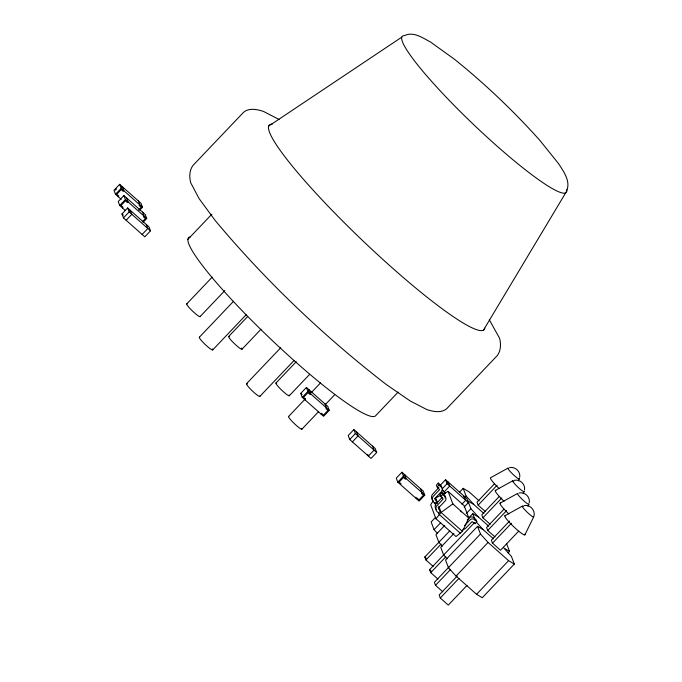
<?xml version="1.0" encoding="UTF-8"?>
<svg xmlns="http://www.w3.org/2000/svg" width="682" height="682" viewBox="0 0 682 682"><rect width="100%" height="100%" fill="white"/><g stroke="black" fill="none" stroke-linecap="round" stroke-linejoin="round"><path stroke-width="1.02" d="M519.684 477.366C520.852 471.663 515.132 466.215 509.505 467.673M524.475 490.026C525.643 484.331 519.923 478.883 514.288 480.341M529.258 502.694C530.426 496.999 524.705 491.552 519.079 493.009M438.867 487.545L432.388 494.493A4.621 4.424 -20.7 0 0 432.541 499.897L432.891 500.256M566.248 191.608C571.354 181.787 563.596 171.506 558.515 163.569L539.607 140.091C513.469 110.927 484.996 83.835 454.493 59.274L430.487 42.011C423.011 38.073 413.258 31.125 404.503 35.626A113.186 14.697 43.6 0 0 474.919 125.82A113.186 14.697 43.6 0 0 566.768 189.681M433.215 500.793L430.666 504.774L435.951 518.763L456.002 536.555L462.405 531.397L468.815 518.098L464.11 505.626L448.117 491.441L442.754 494.254M518.354 480.836L519.275 478.952M523.137 493.504L524.066 491.62M527.928 506.172L528.848 504.288M524.876 534.867L533.639 516.956C536.137 510.963 530.17 503.989 523.861 505.677M483.478 330.122L565.728 192.793M435.951 518.763L441.075 512.472L452.822 503.904L448.117 491.441M139.657 210.227L142.487 207.243L140.986 203.253L119.657 184.336L113.979 190.295L115.488 194.285L121.2 199.349M115.275 190.227L116.537 188.897M121.694 187.362L122.325 186.698L123.826 190.687L123.195 191.352L121.2 189.579L116.784 194.217L118.787 195.99L118.156 196.646M115.488 194.285L121.166 188.326L119.657 184.336M143.194 222.213L146.741 218.487L145.232 214.498L123.902 195.572L118.225 201.531L119.734 205.529L125.445 210.593M119.734 205.529L125.411 199.562L123.902 195.572M122.402 207.891L123.033 207.226L121.029 205.453L125.445 200.815L127.449 202.588L128.08 201.932L126.571 197.942M121.976 213.909L127.645 207.95L148.974 226.867L150.483 230.857L144.806 236.825L123.476 217.899L121.976 213.909L123.306 215.094M129.682 210.977L130.313 210.312L131.822 214.301L126.144 220.26M123.476 217.899L129.154 211.94L127.645 207.95M138.668 209.971L141.191 207.319L139.196 205.546L139.827 204.881L138.318 200.892M142.291 221.872L145.445 218.555L143.442 216.782L144.073 216.126L142.564 212.136M142.137 234.455L147.815 228.496L146.306 224.506M187.882 239.382L211.889 214.165M186.766 303.874L212.23 277.122M200.124 316.559L224.855 290.575M199.357 337.215L233.551 301.299M212.724 349.892L246.185 314.734M228.675 336.499L247.592 316.627M229.587 336.712A9.224 1.194 43.6 0 0 228.623 336.78L228.845 337.317A9.224 1.194 43.6 0 0 236.108 345.211A9.224 1.194 43.6 0 0 242.067 349.133L260.984 329.261M246.526 383.685L280.72 347.76M259.893 396.344L294.095 360.428M275.895 383.096L296.261 361.699M289.253 395.782L309.628 374.384M300.745 393.403L306.414 387.444L327.744 406.37L329.253 410.359L323.575 416.318L302.245 397.393L300.745 393.403L302.075 394.588M308.452 390.471L309.082 389.806L310.591 393.795L309.96 394.46L307.957 392.687L303.541 397.325L305.545 399.098L304.914 399.763M302.245 397.393L307.923 391.434L306.414 387.444M288.529 416.523L305.255 398.944M311.077 392.832L320.54 382.892M301.887 429.208L318.613 411.63M325.169 404.75L334.623 394.818M320.907 413.957L321.537 413.292L323.541 415.065L327.957 410.428L325.953 408.654L326.584 407.989L325.075 404M353.89 429.566L348.212 435.525L349.721 439.515L371.051 458.44L376.72 452.481L375.219 448.492L353.89 429.566L355.399 433.556L376.72 452.481M349.721 439.515L355.399 433.556M398.169 392.065L375.612 415.756A129.12 16.769 43.6 0 1 265.818 334.359A129.12 16.769 43.6 0 1 190.218 236.927M352.389 441.885L358.059 435.926L356.558 431.936M401.945 472.217L396.276 478.176L397.785 482.165L419.106 501.091L424.784 495.132L423.275 491.142L401.945 472.217L403.454 476.207L424.784 495.132M403.983 475.243L404.614 474.578L406.122 478.568L405.492 479.233L403.488 477.46L399.081 482.097L401.076 483.87L400.445 484.527M397.785 482.165L403.454 476.207M438.304 483.061L436.412 485.055L437.171 487.05L439.609 489.591L433.138 496.487A4.621 4.424 -20.7 0 0 433.292 501.892L435.039 503.487L436.932 501.5L435.602 500.315A1.841 1.765 -20.7 0 1 435.525 497.809L441.518 491.517A3.231 3.086 -20.7 0 0 441.39 487.127L439.055 485.055L438.304 483.061L440.64 485.132A3.231 3.086 -20.7 0 1 441.621 487.681M437.171 487.05L439.055 485.055M439.881 485.661L445.559 479.702L466.88 498.627L468.389 502.617L464.135 507.084M447.588 482.728L448.219 482.063L449.728 486.053L444.05 492.02L443.453 490.418M442.098 488.909L447.06 483.691L445.559 479.702M445.014 497.954A3.231 3.086 -20.7 0 0 444.221 494.612L441.885 492.54L439.992 494.527L440.751 496.522L443.206 499.011L436.719 505.967A4.621 4.424 -20.7 0 0 436.872 511.372L438.62 512.966L439.182 514.458L460.512 533.384M440.751 496.522L442.635 494.535L441.885 492.54M442.286 497.289L435.969 503.972A4.621 4.424 -20.7 0 0 436.122 509.377M438.62 512.966L440.512 510.98L439.182 509.795A1.841 1.765 -20.7 0 1 439.106 507.289L445.099 500.997A3.231 3.086 -20.7 0 0 444.971 496.607L442.635 494.535M435.534 517.399L431.16 521.986L434.067 529.667L437.529 533.486M459.557 492.165L463.197 488.338L468.918 491.765L479.182 500.869M463.589 496.922L464.22 496.257L465.721 500.247L461.944 504.22M434.067 529.667L440.615 522.787M464.638 497.553L466.096 496.019L463.197 488.338M444.69 525.481L435.951 534.654L438.85 542.335L442.311 546.154M433.206 566.444L425.935 559.99L424.801 556.998L449.77 530.869M466.514 513.273L470.887 508.687L467.98 501.006L473.709 504.424L483.964 513.537M494.476 483.819L477.008 502.157L478.142 505.149L485.413 511.602M425.935 559.99L441.066 544.1M478.142 505.149L497.059 485.277M453.845 533.563L440.734 547.322L443.641 555.003L447.094 558.822M468.398 518.26L472.771 513.674L478.491 517.092L488.755 526.206M467.213 520.016L469.207 517.919A3.231 3.086 -20.7 0 1 473.751 517.664L476.087 519.735L476.837 521.73L474.945 523.716L472.114 521.585L465.542 528.388A4.621 4.424 -20.7 0 1 462.771 529.462M464.638 525.507L469.966 519.914A3.231 3.086 -20.7 0 1 474.502 519.658L476.837 521.73M437.989 579.112L430.717 572.658L429.592 569.666L443.999 554.526M499.258 496.479L481.799 514.825L482.924 517.817L490.196 524.27M443.641 555.003L474.212 522.889M430.717 572.658L445.849 556.768M482.924 517.817L501.841 497.945M493.538 538.874L483.282 529.761L477.553 526.342L445.525 559.99L448.424 567.671L456.036 576.077L476.565 594.295L482.285 597.713L514.313 564.065L511.415 556.384L503.802 547.978L509.531 551.397L508.073 552.932M448.79 567.194L434.374 582.334L435.508 585.327L442.78 591.78M504.049 509.147L486.581 527.493L487.715 530.485L494.987 536.939M448.424 567.671L480.46 534.023L477.553 526.342M435.508 585.327L450.64 569.427M487.715 530.485L506.632 510.613M456.036 576.077L488.065 542.429L480.46 534.023M457.179 576.077L439.165 595.002L440.291 597.995L448.287 605.096L467.025 585.412M509.556 521.057L491.372 540.161L492.498 543.153L500.503 550.246L518.687 531.142M440.291 597.995L459.029 578.31M492.498 543.153L511.415 523.282M476.565 594.295L508.593 560.647L514.313 564.065M268.631 126.136L401.783 37.135M507.937 468.159L490.469 477.792A13.836 1.799 43.6 0 0 499.267 488.644M495.251 490.46L512.719 480.827M500.042 503.128L517.51 493.495M504.825 515.797L522.293 506.163M440.973 495.192L435.61 498.005L437.639 503.367M279.091 119.486L263.414 111.388C257.276 109.393 248.768 107.594 243.483 112.385L193.04 165.376C189.349 170.108 189.153 177.218 190.747 182.81L199.084 198.607L215.205 220.525C265.997 281.282 323.805 336.2 386.43 384.631L410.274 401.016L426.872 409.592C433.01 411.587 441.518 413.386 446.804 408.595L497.246 355.603C500.938 350.88 501.134 343.762 499.539 338.178L489.335 319.832M121.166 188.326L142.487 207.243M447.06 483.691L468.389 502.617M125.411 199.562L146.741 218.487M129.154 211.94L150.483 230.857M442.055 490.239L445.576 493.367M452.822 503.904L468.815 518.098M488.065 542.429L508.593 560.647M434.843 498.32L436.182 499.505M307.923 391.434L329.253 410.359M439.762 508.985L438.424 507.8A1.841 1.765 -20.7 0 1 438.125 507.451M462.405 531.397L441.075 512.472L438.697 506.172M424.801 556.998L426.259 558.294M429.592 569.666L431.041 570.962M466.096 496.019L473.709 504.424M470.887 508.687L478.491 517.092M476.36 522.122L483.282 529.761M506.624 543.716L509.531 551.397M472.771 513.674L475.311 520.4M474.57 522.719L474.945 523.716M460.819 511.006L461.203 512.003M434.664 502.489L435.747 505.353M420.606 488.772L422.115 492.762L421.485 493.427L423.488 495.2L419.072 499.838L417.077 498.065L416.446 498.721L415.841 497.127M372.551 446.13L374.06 450.12L368.382 456.079L367.777 454.485M242.067 349.133L241.982 348.724A9.224 1.194 43.6 0 0 241.624 348.067M519.258 478.576A7.826 1.014 43.6 0 1 512.915 474.297A7.826 1.014 43.6 0 1 508.312 468.15M524.85 534.202A13.836 1.799 43.6 0 1 513.631 526.649A13.836 1.799 43.6 0 1 505.49 515.78M533.622 516.572A7.826 1.014 43.6 0 1 526.538 511.594A7.826 1.014 43.6 0 1 523.401 506.513M508.84 513.981A13.836 1.799 43.6 0 1 500.699 503.111M528.831 503.904A7.826 1.014 43.6 0 1 522.489 499.633A7.826 1.014 43.6 0 1 517.885 493.487M504.058 501.313A13.836 1.799 43.6 0 1 495.916 490.443M524.049 491.236A7.826 1.014 43.6 0 1 516.965 486.257A7.826 1.014 43.6 0 1 513.827 481.177M484.825 328.178A148.326 19.267 43.6 0 1 360.13 238.214A148.326 19.267 43.6 0 1 272.195 124.158M289.151 395.023A9.224 1.194 43.6 0 1 288.281 395.5L287.437 394.98A9.224 1.194 43.6 0 1 278.699 387.12A9.224 1.194 43.6 0 1 276.602 383.113M200.065 316.175A9.224 1.194 43.6 0 1 197.183 315.101A9.224 1.194 43.6 0 1 190.073 308.614L188.965 307.403A9.224 1.194 43.6 0 1 187.124 303.882M212.332 348.886A9.224 1.194 43.6 0 1 212.017 349.883L211.292 349.491A9.224 1.194 43.6 0 1 202.682 341.972A9.224 1.194 43.6 0 1 199.715 337.223M259.833 395.952A9.224 1.194 43.6 0 1 254.522 392.917A9.224 1.194 43.6 0 1 246.654 384.469L246.449 383.949A9.224 1.194 43.6 0 1 247.464 383.932M301.776 428.449A9.224 1.194 43.6 0 1 299.023 427.657A9.224 1.194 43.6 0 1 291.333 420.547L290.31 419.387A9.224 1.194 43.6 0 1 288.75 416.404"/></g></svg>
